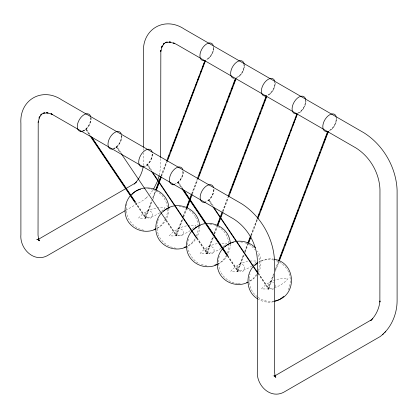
<?xml version="1.0" encoding="UTF-8"?>
<svg xmlns="http://www.w3.org/2000/svg" width="418" height="418" viewBox="0 0 418 418"><rect width="100%" height="100%" fill="white"/><g stroke="black" fill="none" stroke-linecap="round" stroke-linejoin="round"><path stroke-width="0.31" stroke-dasharray="2.09 1.57" d="M126.267 207.553C125.264 218.546 133.932 229.027 144.868 230.375M168.935 208.54C168.903 216.717 164.478 225.077 156.781 228.416M199.652 226.274C199.647 234.686 194.913 243.192 186.935 246.442M230.375 244.007L230.046 248.005L228.171 254.102M249.097 279.067C248.882 285.776 251.798 292.945 257.436 296.806M249.138 278.493L250.011 274.072M121.915 136.352C121.622 141.503 118.597 146.833 113.753 148.923M152.183 154.09C151.854 159.295 148.724 164.687 143.703 166.495M152.638 154.09C152.382 159.263 149.289 164.556 144.471 166.657M183.356 171.824C183.11 176.615 180.471 181.307 176.391 183.883M213.394 47.809C213.222 52.412 210.567 56.942 206.659 59.471M213.849 47.809C213.619 52.616 210.938 57.261 206.884 59.868M213.619 189.558C213.316 194.746 210.155 200.123 205.139 201.967M214.073 189.558C213.88 194.38 211.137 199.01 207.109 201.617M244.567 65.542C244.373 70.36 241.63 74.989 237.607 77.602M275.284 83.276C275.039 88.073 272.4 92.759 268.325 95.335M306.007 101.01C305.777 105.822 303.092 110.467 299.042 113.074M336.725 118.749C336.48 123.54 333.841 128.232 329.76 130.808M143.364 165.528L143.494 153.045M275.431 286.926L275.483 284.935M289.648 286.476L290.463 280.959L289.831 275.436L287.783 270.284M159.368 175.111L160.496 167.712L160.627 157.492M126.403 205.839L127.135 203.132M157.706 221.409L156.797 227.575L158.208 234.388M188.424 239.143C185.467 248.799 190.911 259.348 199.6 263.967M219.288 256.339C217.48 260.952 218.609 265.817 219.774 270.425M157.852 220.866L158.427 219.173M151.98 201.727L145.725 218.212L145.339 218.133L145.041 217.924L151.525 200.828M152.685 197.777L155.465 190.451M161.024 175.8L166.583 161.149M145.38 218.065L155.804 190.598M161.364 175.947L166.693 161.902M152.904 199.287L156.149 190.739M161.473 176.699L167.033 162.048M182.697 219.466L176.443 235.945L176.056 235.872L175.759 235.658L182.243 218.567M183.173 216.122L186.182 208.185M191.512 194.145L197.071 179.494M176.103 235.804L182.358 219.319M183.283 216.879L186.527 208.331M192.081 193.68L197.411 179.641M183.622 217.02L186.867 208.477M192.426 193.827L197.756 179.782M213.415 237.199L207.161 253.684L206.774 253.606L206.476 253.392L212.966 236.301M214.12 233.249L216.9 225.924M222.46 211.273L227.789 197.228M206.821 253.538L213.076 237.053M214.23 234.002L217.475 225.459M222.804 211.414L228.129 197.374M214.575 234.148L217.585 226.211M223.144 211.56L228.474 197.521M244.133 254.933L237.879 271.418L237.497 271.339L237.199 271.13L243.454 254.646M244.608 251.594L247.618 243.657M250.863 235.109L257.117 218.63M237.539 271.272L244.023 254.181M244.953 251.74L247.963 243.804M251.208 235.256L257.227 219.382M245.063 252.493L248.302 243.945M251.317 236.013L257.572 219.528M273.696 275.723L268.602 289.151L268.215 289.078L267.917 288.864L273.706 273.602M275.326 269.328L278.341 261.391M268.257 289.01L273.816 274.36M275.436 270.085L278.681 261.537M275.316 271.449L279.025 261.684M165.413 218.792L164.431 221.07L160.982 225.427L156.525 228.724M165.659 218.222C167.221 215.165 167.749 211.555 167.378 208.18M196.382 235.961C197.944 232.904 198.466 229.289 198.095 225.913M226.363 255.403L225.872 256.537L222.418 260.895L217.966 264.197M227.345 253.125C228.75 250.225 229.153 246.813 228.813 243.647M258.063 270.864C260.524 265.482 260.069 258.951 257.519 253.695M288.289 289.737L289.517 286.889M227.517 255.194C225.386 259.197 221.801 262.368 217.658 264.176M258.235 272.928C261.961 266.261 261.981 257.415 257.519 251.119M152.8 190.326L149.775 194.302M195.149 238.803L191.7 243.161L187.248 246.463M256.589 274.276L253.136 278.634L248.684 281.931M256.934 275.117L254.316 278.064L251.202 280.478L248.94 281.622M256.412 261.945L252.315 265.608M83.036 131.189C88.182 128.922 91.652 122.913 91.04 117.322M116.758 147.099L120.421 152.45M125.792 210.369L143.792 199.976L146.927 197.275M146.148 198.054L148.986 195.232M161.609 211.289L165.089 207.845L157.894 207.798M192.327 229.022L195.807 225.579L188.617 225.537M223.045 246.756L226.53 243.313L219.335 243.271M268.095 94.943C272.437 92.132 275.535 86.646 274.605 81.395M329.536 130.416C333.872 127.631 336.934 122.129 336.041 116.868M159.671 212.778C153.62 217.026 145.976 218.938 138.64 217.997C143.222 212.663 149.738 209.016 156.703 207.992M190.389 230.511C184.338 234.759 176.694 236.672 169.358 235.731C173.94 230.396 180.456 226.749 187.421 225.73M221.112 248.245C215.061 252.493 207.417 254.405 200.076 253.465C204.663 248.13 211.174 244.483 218.144 243.464M251.829 265.984C245.779 270.232 238.135 272.144 230.799 271.204C235.12 266.167 241.149 262.656 247.665 261.396M145.041 217.924L145.725 218.212M175.759 235.658L176.443 235.945M206.476 253.392L207.161 253.684M237.199 271.13L237.879 271.418M267.917 288.864L268.602 289.151M82.268 131.027C87.576 129.052 91.145 122.981 90.591 117.364M236.217 77.701C241.358 75.402 244.791 69.252 243.882 63.661M112.985 148.761C118.273 146.723 121.941 140.683 121.309 135.098M297.653 113.173C302.794 110.869 306.227 104.725 305.323 99.134M174.421 184.233C179.709 182.191 183.382 176.156 182.75 170.57M273.931 288.833C266.851 291.963 266.203 278.607 273.685 282.453M37.192 239.728L38.409 239.315M274.36 287.751C279.626 286.126 284.365 282.944 287.965 278.785C278.189 277.5 267.901 281.403 261.516 288.937L268.711 288.979L273.78 287.945M273.968 301.07C268.45 302.209 262.232 300.72 257.89 297.141M273.638 301.754C268.366 303.029 262.859 301.759 258.157 299.267M250.053 261.004L256.647 260.994M238.155 283.717L240.434 283.697M37.578 239.409L36.455 239.378L37.683 239.441M272.928 375.902L274.051 375.939M147.758 188.586L152.115 189.344M179.097 206.429C185.749 206.978 191.841 210.876 195.258 216.587M209.815 224.163L213.551 224.811M240.533 241.902L244.269 242.55M273.743 260.069C268.748 258.643 263.434 259.85 258.857 262.039C263.251 259.604 268.575 258.12 273.586 259.087M37.296 239.232L38.294 239.472M176.15 248.25C168.297 247.231 161.661 242.085 158.333 234.958M206.868 265.989L200.154 264.134M237.591 283.723C229.999 282.688 223.374 277.902 220.108 270.969M152.701 189.579C160.616 191.862 166.766 199.36 167.31 207.563M214.727 225.286C222.397 227.632 228.202 235.088 228.745 243.036M245.444 243.02C249.165 244.143 252.54 246.495 254.849 249.593M276.162 260.759C280.943 262.133 284.778 265.681 287.412 269.793M213.258 206.058L209.209 200.055L208.723 200.039L208.619 200.4L211.895 205.259M208.619 200.4L209.068 200.525L209.256 200.117M268.931 288.66C267.792 288.054 268.685 289.888 268.931 288.66L258.016 272.463M182.541 188.319L178.491 182.316L178.005 182.305L177.901 182.666L181.172 187.525M177.901 182.666L178.35 182.786L178.533 182.384M238.213 270.927C237.074 270.315 237.962 272.149 238.213 270.927L228.024 255.811M151.818 170.586L147.773 164.582L147.366 164.525L147.178 164.932L150.093 169.248M147.178 164.932L147.632 165.053L147.815 164.645M207.495 253.188C206.356 252.582 207.244 254.416 207.495 253.188L196.941 237.534M121.1 152.852L117.05 146.849L116.57 146.833L116.46 147.193L119.736 152.053M116.46 147.193L116.915 147.319L117.097 146.911M176.777 235.454C175.638 234.848 176.527 236.682 176.777 235.454L166.589 220.338M90.016 134.575L86.333 129.11L85.852 129.099L85.742 129.46L89.018 134.319M85.742 129.46L86.192 129.58L86.38 129.178M146.054 217.721C144.921 217.109 145.809 218.943 146.054 217.721L135.866 202.605M208.937 200.259L212.574 205.656M258.063 273.147L268.612 288.801M258.11 273.827L268.299 288.948M178.22 182.525L181.49 187.384M227.706 255.952L237.894 271.068M227.387 256.093L237.576 271.209M147.497 164.786L150.773 169.645M196.988 238.213L207.176 253.334M196.669 238.359L206.858 253.475M166.27 220.479L176.459 235.595M165.951 220.62L176.14 235.742M86.061 129.319L89.698 134.716M135.552 202.746L145.741 217.862M135.233 202.887L145.422 218.003M195.624 217.078L197.672 222.23L198.027 225.302M143.494 148.484L143.494 150.438M213.389 45.896A9.687 5.591 -60 0 1 206.774 59.669M274.825 81.364A9.687 5.591 -60 0 1 268.21 95.142M305.548 99.097A9.687 5.591 -60 0 1 297.736 113.445M336.265 116.836A9.687 5.591 -60 0 1 329.645 130.609M244.107 63.63A9.687 5.591 -60 0 1 237.492 77.403M90.868 117.301A9.687 5.591 -60 0 1 82.931 131.048M152.408 154.09A9.687 5.591 -60 0 1 145.558 165.951M183.131 171.824A9.687 5.591 -60 0 1 176.281 183.685M213.849 189.558A9.687 5.591 -60 0 1 206.999 201.424M121.586 135.04A9.687 5.591 -60 0 1 113.649 148.782M145.292 213.995C144.591 218.504 152.424 220.171 152.674 215.171C153.38 210.662 145.542 208.995 145.292 213.995M176.009 231.734C175.309 236.238 183.141 237.905 183.392 232.904C184.098 228.4 176.265 226.734 176.009 231.734M206.732 249.468C206.027 253.972 213.859 255.638 214.115 250.638C214.815 246.134 206.983 244.467 206.732 249.468M237.45 267.201C236.745 271.71 244.582 273.377 244.833 268.377C245.533 263.868 237.701 262.201 237.45 267.201"/><path stroke-width="0.63" d="M38.21 121.633L38.033 235.109L38.764 240.251L38.221 238.558L39.37 240.878L38.237 239.263L39.109 239.937M38.142 122.448L39.679 116.695L38.958 118.111L41.847 113.999L40.593 115.086L42.484 113.691L44.637 112.75L43.07 113.294L48.075 112.844L46.487 112.766L52.24 114.307L50.954 113.686L233.364 218.755C247.419 227.559 256.772 243.762 257.373 260.341L257.373 371.106C256.02 384.732 269.835 399.294 283.519 392.361L380.265 336.506C391.034 328.24 396.933 314.608 397.1 301.185L397.1 190.07C396.139 167.31 383.311 145.098 364.083 132.882L184.333 29.103C164.682 15.889 141.869 29.061 143.494 52.684L143.494 147.178M143.118 167.153C142.057 172.838 139.523 178.293 135.657 182.619L136.305 181.971L134.246 184.019L135.024 183.246L38.409 239.315M159.221 175.644L157.361 181.485L153.652 188.931M155.695 189.84L160.794 176.412M166.813 160.538L205.008 60.438A9.687 5.591 -60 0 1 201.722 49.334A9.687 5.591 -60 0 1 213.211 45.343M156.499 188.764L160.904 177.164M168.083 158.239L169.243 155.188M170.633 151.525L172.023 147.862M172.718 146.034L177.577 133.211M178.272 131.383L179.662 127.72M180.592 125.275L182.211 121.001M183.136 118.56L184.296 115.509M185.221 113.064L186.846 108.795M187.771 106.35L192.17 94.75M192.865 92.921L194.72 88.036M195.415 86.207L196.805 82.545M197.73 80.099L199.355 75.825M200.279 73.385L201.439 70.334M202.364 67.894L204.219 63.008M156.379 190.133L161.244 177.31M167.268 161.437L205.484 60.709M186.412 207.579L191.512 194.145M197.531 178.272L235.522 78.156M186.987 207.109L189.302 201.006M189.997 199.177L190.927 196.732M199.031 175.367L200.191 172.315M201.115 169.87L202.97 164.99M203.665 163.156L208.065 151.556M208.995 149.116L210.615 144.842M211.539 142.402L212.699 139.351M213.624 136.905L215.249 132.631M216.174 130.191L217.564 126.529M218.259 124.695L223.123 111.878M223.818 110.044L225.673 105.164M226.598 102.718L227.758 99.667M228.683 97.227L230.302 92.953M231.232 90.513L232.622 86.85M233.312 85.016L235.632 78.913M187.097 207.866L192.196 194.438M197.986 179.176L236.207 78.443L235.82 78.37M217.135 225.312L222.23 211.884M228.254 196.011L266.24 95.889M217.94 224.236L220.255 218.133M220.72 216.911L221.874 213.859M229.984 192.489L231.373 188.826M232.068 186.998L239.018 168.684M239.942 166.239L241.567 161.97M242.492 159.524L243.652 156.473M244.577 154.033L246.197 149.759M247.122 147.314L251.526 135.719M252.221 133.885L254.071 129M254.766 127.171L256.156 123.509M257.086 121.063L258.705 116.794M259.63 114.349L260.79 111.298M261.715 108.858L263.57 103.972M264.265 102.144L266.579 96.035M217.815 225.6L222.914 212.172M228.703 196.909L266.924 96.182L266.266 95.947M247.853 243.046L250.633 235.721M257.347 218.018L296.958 113.628M248.428 242.581L250.277 237.696M258.387 216.331L259.547 213.279M260.471 210.839L262.321 205.954M263.016 204.12L267.881 191.303M268.575 189.469L269.965 185.806M270.895 183.366L272.05 180.315M272.98 177.869L274.6 173.601M275.525 171.155L276.915 167.493M277.609 165.664L282.474 152.842M283.169 151.013L285.024 146.128M285.949 143.682L287.109 140.631M288.033 138.191L289.658 133.917M290.583 131.477L291.743 128.425M292.668 125.98L294.523 121.1M295.218 119.266L297.067 114.38M248.538 243.339L251.082 236.619M257.801 218.917L297.433 113.9M278.571 260.785L327.675 131.362M278.91 260.926L281.23 254.823M281.925 252.989L283.775 248.109M284.705 245.664L285.86 242.612M286.79 240.172L288.41 235.898M289.334 233.458L290.724 229.796M291.419 227.962L298.368 209.648M299.298 207.208L300.918 202.934M301.843 200.488L303.003 197.437M303.928 194.997L305.553 190.723M306.478 188.283L310.877 176.683M311.572 174.849L313.427 169.969M314.122 168.135L315.512 164.473M316.436 162.032L318.061 157.758M318.986 155.313L320.141 152.262M321.071 149.822L322.921 144.936M323.616 143.108L328.02 131.508M279.255 261.072L328.36 131.649M132.109 194.36C144.205 180.921 168.235 190.018 168.825 207.971M193.544 229.832C205.64 216.388 229.675 225.49 230.261 243.443M254.98 265.305L257.509 263.079M382.622 334.583L383.4 333.804M384.811 332.404L385.459 331.761M163.574 211.252C176.15 198.999 198.911 208.211 199.543 225.71M225.015 246.724C233.39 238.772 247.404 239.556 255.33 247.743M257.864 262.77C244.844 270.253 244.598 291.336 257.671 298.886M283.859 296.367L279.402 299.669L274.25 301.686M125.233 210.693L47.046 255.832C33.362 262.77 19.547 248.208 20.9 234.576L20.9 123.462C19.28 99.839 42.093 86.667 61.739 99.881L241.489 203.66C260.722 215.876 273.544 238.088 274.506 260.848L274.506 371.639L275.237 376.775L274.699 375.082L275.843 377.407L274.652 376.012M274.882 375.845L371.498 319.77L370.719 320.549L372.778 318.5L372.13 319.143C376.597 314.137 379.314 307.643 379.972 300.981L379.878 302.052L379.967 189.563C379.366 172.984 370.014 156.781 355.958 147.972L176.814 44.548L173.548 42.908L174.834 43.529L169.081 41.988L170.669 42.066L165.664 42.511L167.231 41.972L165.079 42.908L163.187 44.308L164.441 43.221L161.552 47.333L162.273 45.917L160.737 51.665L160.841 50.249L160.627 157.492M140.563 189.302C125.39 192.949 119.741 214.084 130.918 224.915C137.308 231.384 147.867 233.296 155.956 228.949M169.562 207.709C155.433 212.234 151.07 232.382 161.635 242.649C168.026 249.123 178.59 251.03 186.674 246.688M200.279 225.448C186.156 229.968 181.788 250.116 192.358 260.383C198.749 266.856 209.308 268.764 217.391 264.422M230.997 243.182C216.874 247.707 212.506 267.854 223.076 278.122C229.466 284.59 240.026 286.502 248.109 282.155M232.147 242.733L233.291 242.283M82.393 131.456L80.711 131.623M174.552 184.662L172.864 184.829M153.934 229.445L155.653 228.991M184.077 247.331L185.796 246.876M214.795 265.064L217.088 264.463M246.662 282.5L247.811 282.197M275.086 300.84C297.632 296.649 296.472 262.635 274.151 259.233M326.233 131.754L327.921 131.586M172.843 184.38L173.925 184.275M328.292 131.665L327.749 131.451M274.678 376.028L275.582 376.466M214.032 207.819L257.697 272.604M212.987 206.879L257.744 273.288M183.627 189.939L227.658 255.267M182.222 188.461L182.948 189.542M184.04 191.162L227.345 255.408M181.903 188.607L227.026 255.555M152.591 172.347L196.622 237.675M151.546 171.411L196.303 237.816M121.147 153.531L165.904 219.941M91.474 136.733L135.505 202.061M91.882 137.956L135.186 202.202M89.745 135.401L134.868 202.349M265.869 96.015A9.687 5.591 -60 0 1 263.366 84.436A9.687 5.591 -60 0 1 274.647 80.81M296.587 113.753A9.687 5.591 -60 0 1 294.303 101.809A9.687 5.591 -60 0 1 305.548 99.097M326.223 131.529A9.687 5.591 -60 0 1 325.246 119.182A9.687 5.591 -60 0 1 336.082 116.282M234.064 78.323A9.687 5.591 -60 0 1 233.322 65.631A9.687 5.591 -60 0 1 244.107 63.63M81.782 131.356A9.687 5.591 -60 0 1 79.493 119.412A9.687 5.591 -60 0 1 90.737 116.706M143.787 166.704A9.687 5.591 -60 0 1 140.714 155.245A9.687 5.591 -60 0 1 152.178 152.178M172.853 184.604A9.687 5.591 -60 0 1 172.111 171.913A9.687 5.591 -60 0 1 182.896 169.912M205.228 202.176A9.687 5.591 -60 0 1 202.155 190.718A9.687 5.591 -60 0 1 213.614 187.645M112.499 149.09A9.687 5.591 -60 0 1 109.997 137.512A9.687 5.591 -60 0 1 121.277 133.885"/></g></svg>
